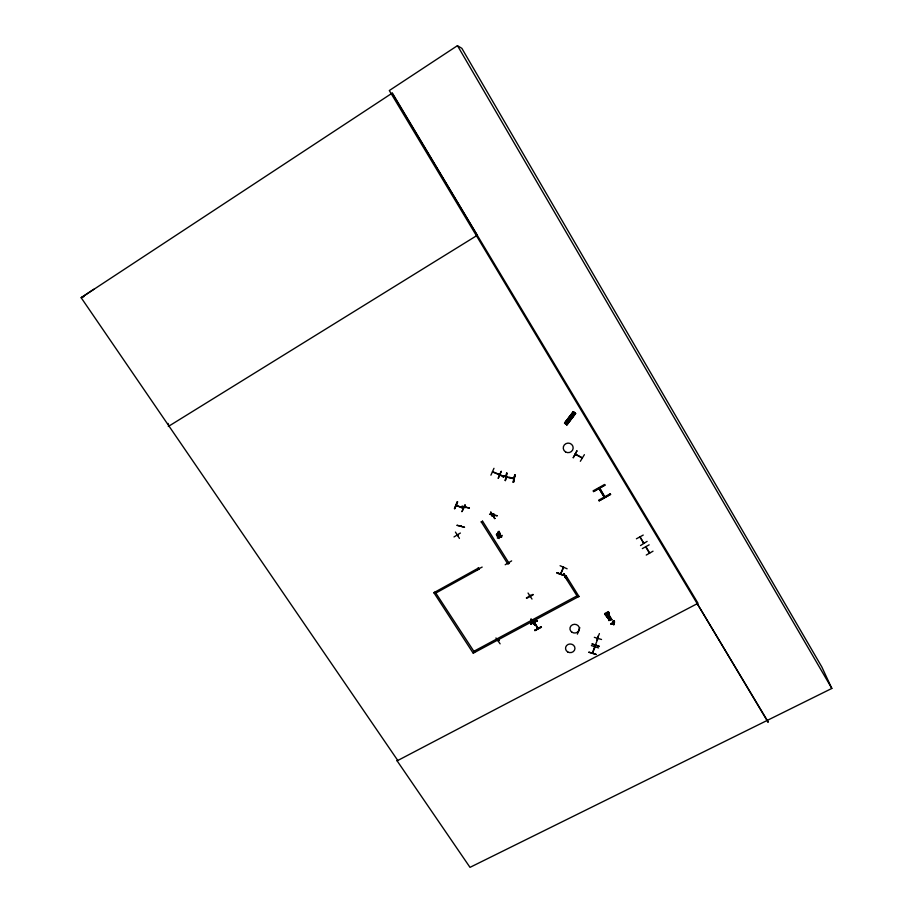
<?xml version="1.0" encoding="UTF-8"?>
<svg xmlns="http://www.w3.org/2000/svg" width="913" height="913" viewBox="0 0 913 913"><rect width="100%" height="100%" fill="white"/><g stroke="black" fill="none" stroke-linecap="round" stroke-linejoin="round"><path stroke-width="1.37" d="M563.663 567.224L560.844 573.855M560.879 573.17L560.548 573.935M557.101 572.645L564.28 575.498L556.964 573.113M608.389 616.674L608.332 615.967M541.261 626.752L534.756 630.438M493.282 514.727L493.762 513.916M503.303 476.917L503.508 476.05L503.28 476.997M537.723 628.327L534.025 622.586M538.054 628.155L534.265 622.187M537.415 620.794L530.647 623.921L537.403 620.6M534.459 623.065L537.757 627.939M534.87 625.245L531.024 619.117L534.881 625.074M532.462 622.346L533.032 622.004M532.29 622.677L532.268 622.038M530.864 624.264L537.38 620.714M532.93 594.397L526.356 597.924M528.045 593.039L531.994 599.054M531.024 619.117L534.961 625.177M606.426 616.401C604.874 615.659 608.903 613.011 609.473 615.727M530.111 595.596L530.202 596.246M530.567 595.344L530.133 596.223M530.59 595.379L530.875 595.63M529.38 596.006L529.768 596.189M529.426 595.675L529.472 596.303M500.381 533.945L499.81 535.109M606.803 616.195L607.556 615.236L607.761 615.784M511.645 560.89L505.197 564.736M493.237 514.772L493.397 513.905M500.119 643.825L495.964 637.947M502.983 476.757L503.143 476.038M481.219 521.791L507.856 564.063L509.157 563.138M498.738 640.047L498.897 640.127M498.977 640.287L498.156 640.721L498.772 640.355M508.45 562.83L508.815 563.72M498.293 640.287L498.361 640.949L499.012 640.584M594.694 646.575L592.4 653.331L595.128 646.872M595.379 645.012L597.787 638.974M513.699 478.56L513.791 478.184M514.727 474.965L513.437 482.395L514.841 474.977M514.784 474.954L513.072 482.19M607.932 616.207L607.259 616.88L606.791 616.035M506.179 477.054L513.734 478.766L513.254 478.07M588.942 652.11L596.143 654.359M501.682 537.106L501.545 536.661M498.395 537.415C509.214 532.005 492.723 539.184 498.646 537.985L501.009 536.547L501.363 537.289M501.522 536.798L501.534 535.657M599.088 646.153L591.875 643.916L599.099 646.313M588.931 652.316L596.155 654.518M498.646 537.985L499.023 538.59M498.372 537.552L498.019 536.821M499.673 474.315L499.559 475.182L507.274 476.723L499.582 475.057L506.852 477.282L506.977 476.654M499.023 531.366L499.32 532.005L497.699 532.359L499.023 531.366L499.32 532.005M507.172 477.122L506.213 477.111M506.669 473.139L505.368 480.466M506.327 477.157L506.27 476.586M497.893 532.667L499.343 531.868M457.55 535.338L457.961 534.733M497.151 515.822L489.539 514.224L497.174 515.685M474.6 652.464L435.045 591.864M579.047 596.383L473.356 653.126M473.836 651.3L577.005 595.869M492.084 515.936L492.792 515.331L492.084 515.331M494.743 518.618L490.76 512.204L494.8 518.47M493.648 514.738L493.762 513.916M492.267 515.925L492.689 515.297M498.201 478.241L501.26 471.211L498.304 478.264M492.7 515.64L492.187 515.662M482.167 567.076L475.593 570.442M532.941 622.358L532.359 622.643M478.948 568.32L478.549 567.772M435.821 593.051L478.926 569.221M478.891 569.45L478.15 568.012M560.582 573.946L563.412 567.133M563.127 568.069L563.629 567.293M493.248 471.644L493.054 472.204M493.979 468.312L490.909 475.194M492.495 471.93L499.582 474.874M509.134 563.355L482.509 521.072M564.245 575.532L557.067 572.873M505.3 480.558L506.635 473.151M505.368 480.592L507.08 473.128M469.362 508.164L461.83 506.259L469.396 508.016M513.437 482.384L515.149 475.045M459.444 538.396L455.427 532.074M465.778 507.012L465.619 507.639L465.425 507M461.111 525.717L460.951 526.345M458.189 534.55L458.018 534.482M457.847 535.737L457.265 535.018M458.212 534.972L457.185 535.36L457.573 534.744M465.265 505.083L461.932 511.702L464.9 504.786M456.169 505.471L463.268 508.404L463.382 507.833M457.071 525.374L464.569 527.258L457.105 525.226M493.579 514.784L493.477 514.008M473.322 653.388L433.801 592.548M456.968 505.802L457.014 505.197M457.322 501.785L454.788 508.609M499.845 534.288L499.81 533.626M579.801 627.642L577.393 634.147M597.65 636.418L597.924 637.034L597.992 636.372M599.407 633.576L596.805 640.024M594.34 637.331L601.541 639.488M598.574 647.922L591.396 645.571M611.025 623.921C613.981 622.86 610.295 623.123 611.288 624.344L612.475 623.545L613.878 624.869L614.529 621.901L612.6 622.917L614.529 621.901M496.364 534.778L497.277 533.614M613.547 624.595L614.232 622.609L612.863 623.339L613.536 624.435M640.116 537.723L639.922 536.707M643.22 542.801L643.848 543.315L640.036 536.821M649.314 552.89L649.657 552.707M560.091 565.729L567.121 568.788M454.765 508.746L457.71 501.819M598.871 488.387L604.212 497.06L599.636 487.964L604.737 496.546M573.227 457.733L576.913 450.931M575.852 454.891L575.087 454.583M582.163 457.698L575.373 454.069M580.337 461.282L584.388 454.663M607.91 616.378L606.825 616.241M499.731 534.459L499.89 533.808M497.003 534.516L496.923 535.36M646.05 546.864L646.05 547.538L645.845 546.522M492.529 515.343L492.153 515.891M599.556 488.193L598.928 488.558M496.467 534.516L498.544 532.975M564.759 576.799L564.862 577.45L565.398 576.811M565.273 423.632L564.542 423.107L573.159 411.763L575.624 413.543L566.95 424.842L566.265 424.351L574.882 413.007L575.464 413.395L566.665 424.636L575.464 413.372M564.531 423.107L573.307 411.797L573.9 412.299L565.238 423.609M573.49 411.991L564.816 423.312L573.569 412.048M564.702 423.198L573.615 412.094M575.213 413.247L566.973 424.865M499.753 534.322L497.859 535.589L496.866 535.041M608.617 620.03C613.639 614.643 604.338 624.127 611.596 619.048L609.302 619.859L611.87 619.63M609.279 619.699L610.763 617.702L608.343 618.192L610.98 618.204L609.302 619.859M500.084 534.71L499.034 535.634M610.283 618.363L607.647 618.466L609.884 616.286L608.366 618.352M607.647 618.466L609.884 616.286M564.782 577.096L565.238 576.856M608.343 618.192L610.135 616.697M497.14 534.493L498.635 533.489M499.582 534.493L497.083 535.383M492.518 471.656L499.639 474.532M456.272 505.231L463.45 508.199M506.316 476.814L513.836 478.423M565.432 577.164L565.227 576.56M608.126 616.937L606.7 616.937M93.811 289.25L81.166 297.706L397.771 760.483L397.109 760.837L698.011 603.276L392.054 93.206L81.166 297.706L83.813 296.668M457.47 45.65L389.315 90.547L767.262 720.403L831.834 688.436L821.848 666.992L461.864 48.355L457.47 45.65L831.834 688.436M612.634 621.422L613.935 620.612L614.255 621.262L612.828 621.89M612.646 621.593L613.935 620.612M168.3 426.485L477.282 235.292L392.328 93.023M499.479 535.235L498.589 535.851M481.185 521.996L482.463 521.277M593.564 491.571L593.13 490.852L604.589 484.483L604.988 485.18L593.564 491.571L604.92 485.02M599.19 500.826L610.569 494.367L599.19 500.815L598.757 500.107L610.226 493.762M454.001 536.935L460.38 533.032M433.743 592.777L478.115 568.24M636.395 538.807L643.231 535.064M640.013 537.015L643.517 543.132M647.112 541.375L640.515 545.563M649.166 544.833L642.33 548.622M577.758 597.068L564.839 576.594L566.128 575.658M646.256 555.058L653.023 551.178M563.538 573.786L567.76 579.846L563.641 573.718M533.135 594.865L526.55 598.392M604.691 613.707L608.355 611.596L608.617 612.167L604.942 614.118L604.668 613.547L604.942 614.118M604.931 613.958L608.617 612.167M605.308 614.563L608.982 612.612L609.256 613.182L605.57 615.134L605.308 614.563L605.57 615.134M605.319 614.723L608.982 612.612M605.559 614.974L609.256 613.182M605.935 615.727L608.606 614.654M530.67 623.933L537.221 620.463M608.241 615.841L608.149 614.94M609.131 616.172L608.777 614.586M612.361 622.54L612.612 623.088M534.904 630.689L541.466 627.231M397.726 760.415L397.064 760.757L470.001 867.35L767.262 720.403M497.676 533.489L499.228 532.85L500.176 533.546M497.973 533.945L498.897 533.386M612.817 621.719L614.255 621.262M608.012 615.168L609.028 615.853M490.817 512.056L494.846 518.55M498.612 535.714L496.752 535.68M563.88 573.581L567.76 579.846M567.452 579.995L563.538 573.638M498.213 535.874L496.969 535.851M608.594 619.87L611.858 619.471M498.875 533.523L499.788 533.763M607.704 617.165L606.985 617.142M607.624 618.306L610.261 618.204M498.886 533.021L499.753 533.124M509.5 477.362L511.873 477.898M454.377 508.575L457.276 501.785M575.681 454.857L575.304 454.297L582.038 457.972M578.625 631.191L578.648 630.575M573.273 457.664L576.948 450.862M566.414 424.431L574.905 413.03L575.612 413.532M573.878 412.277L573.159 411.763M572.428 412.996L574.574 414.479M571.846 413.76L573.992 415.301M572.348 417.469L570.191 415.94M571.47 418.622L569.324 417.093M565.569 422.023L567.715 423.552M564.702 423.176L566.847 424.705M646.016 546.887L649.714 552.958M649.371 553.141L645.605 546.647M500.004 533.169L500.313 533.82M501.009 536.547L501.385 537.152M566.14 575.886L579.059 596.611M611.014 623.762L611.288 624.344M610.181 493.739L610.614 494.447M599.031 488.489L604.121 496.889M697.27 603.676L768.13 722.343L767.251 719.729M608.857 615.328L609.131 616.309M168.015 423.415L168.985 426.063M608.4 616.401L607.932 615.214M595.071 646.541L594.945 647.465M575.19 454.069L575.064 454.309M570.283 417.036C570.751 419.307 572.2 415.666 570.283 417.036M541.283 626.809L534.698 630.369L541.272 626.763M573.113 416.408L570.967 414.867L573.124 416.454M567.692 651.928A4.713 4.325 2.9 0 0 574.95 648.572A4.713 4.325 2.9 0 0 568.103 644.441A4.713 4.325 2.9 0 0 567.692 651.928M565.524 451.901A4.953 4.77 -3.1 0 0 573.159 448.1A4.953 4.77 -3.1 0 0 565.946 443.638A4.953 4.77 -3.1 0 0 565.524 451.901M572.086 632.31A4.736 4.371 2.2 0 0 579.401 628.909A4.736 4.371 2.2 0 0 572.519 624.754A4.736 4.371 2.2 0 0 572.086 632.31"/></g></svg>
